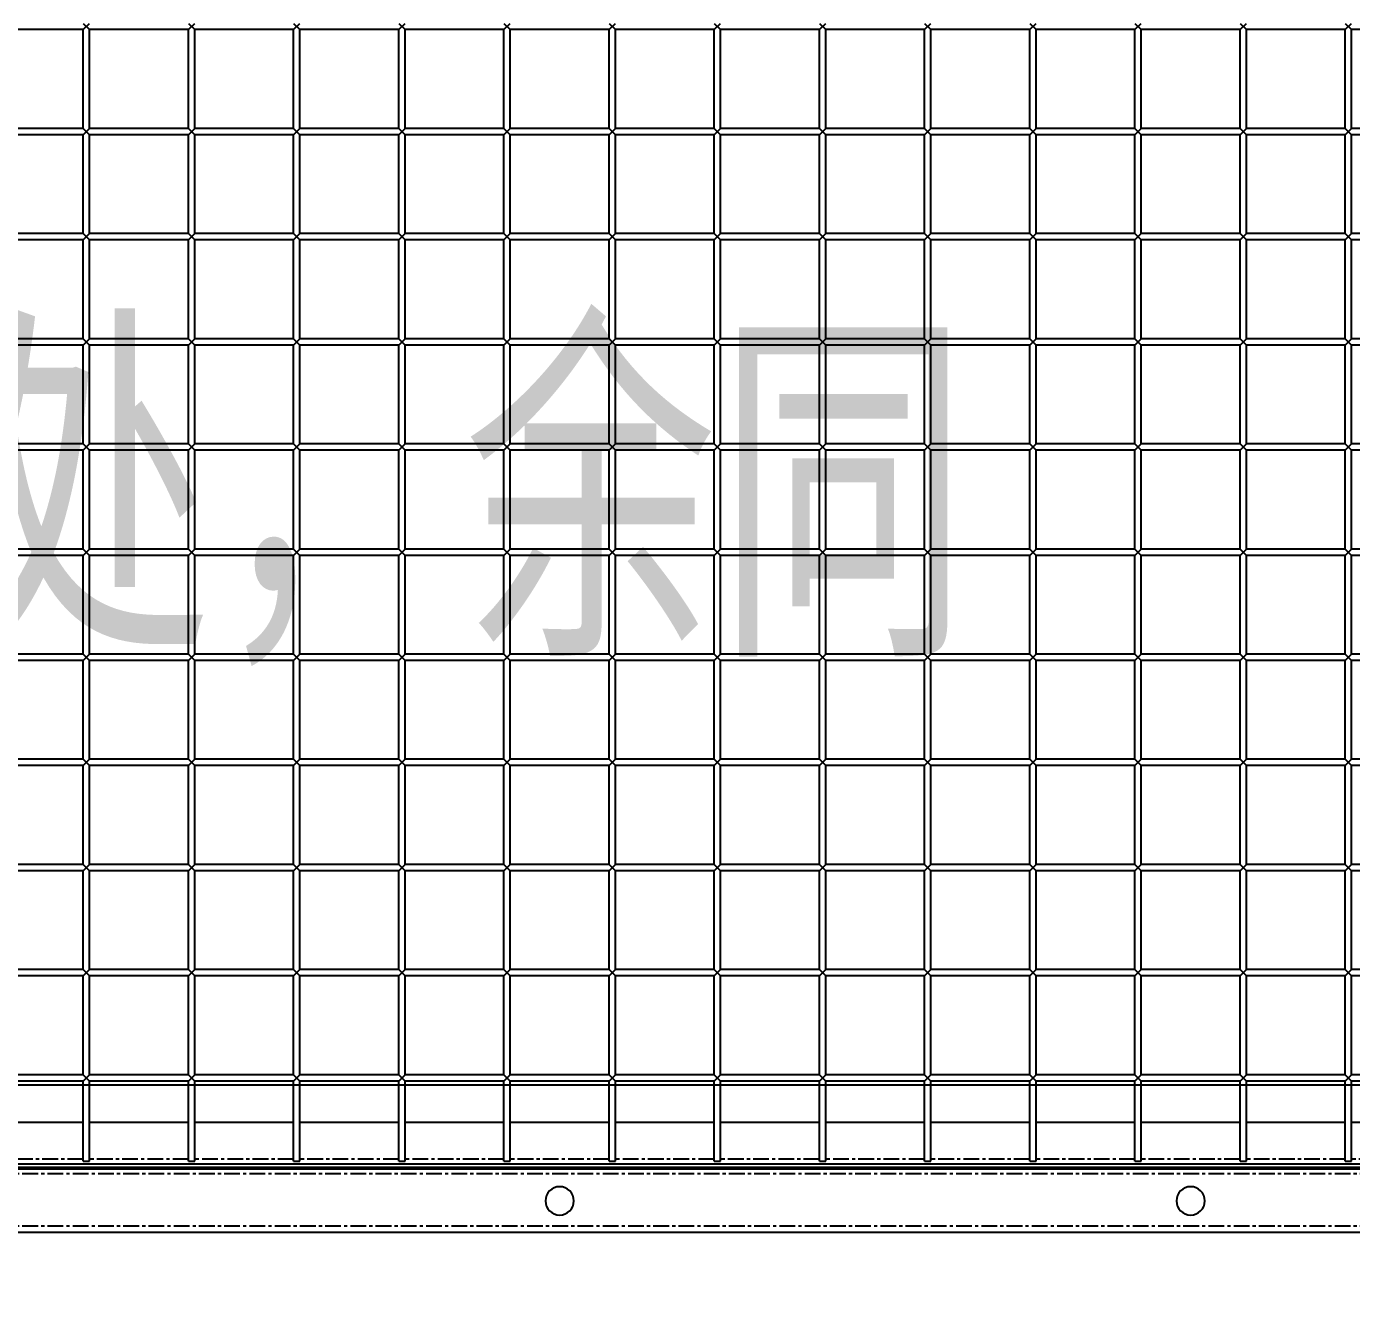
# Model space of a CAD drawing. Header units: millimetres. Extents: x -198529 to 244266, y -64 to 158464.
# Drawn here: x -168462 to -167832, y 96363 to 96967 of the extents above; entities that cross this region are included whole.
import ezdxf
from ezdxf.enums import TextEntityAlignment as Align

# ---------------------------------------------------------------- set-up
doc = ezdxf.new("R2010")
doc.units = ezdxf.units.MM
doc.linetypes.add('CENTER', pattern=[12, 7.5, -1.5, 1.5, -1.5])
for name, color, linetype in [('0-DCC', 30, 'Continuous'), ('0-DCC-STRUC', 180, 'Continuous'), ('0-DCC-STRUC-T', 4, 'Continuous')]:
    doc.layers.add(name, color=color, linetype=linetype)
doc.styles.add('EDRI-COM', font='tssdeng.shx', dxfattribs={"width": 0.8, "bigfont": 'hztxt.shx'})

# ---------------------------------------------------------------- blocks, each defined once
blk = doc.blocks.new('DCC2850x1800(右)')
at = {"color": 0, "linetype": 'Continuous'}
for p, q in [((63592.5, -73903.48), (63589.5, -73906.48)), ((63592.5, -73906.48), (63589.5, -73903.48)), ((63642.5, -73903.48), (63639.5, -73906.48)), ((63642.5, -73906.48), (63639.5, -73903.48)), ((63692.5, -73903.48), (63689.5, -73906.48)), ((63692.5, -73906.48), (63689.5, -73903.48)), ((63742.5, -73903.48), (63739.5, -73906.48)), ((63742.5, -73906.48), (63739.5, -73903.48)), ((63792.5, -73903.48), (63789.5, -73906.48)), ((63792.5, -73906.48), (63789.5, -73903.48)), ((63842.5, -73903.48), (63839.5, -73906.48)), ((63842.5, -73906.48), (63839.5, -73903.48)), ((63892.5, -73903.48), (63889.5, -73906.48)), ((63892.5, -73906.48), (63889.5, -73903.48)), ((63942.5, -73903.48), (63939.5, -73906.48)), ((63942.5, -73906.48), (63939.5, -73903.48)), ((63992.5, -73903.48), (63989.5, -73906.48)), ((63992.5, -73906.48), (63989.5, -73903.48)), ((64042.5, -73903.48), (64039.5, -73906.48)), ((64042.5, -73906.48), (64039.5, -73903.48)), ((64092.5, -73903.48), (64089.5, -73906.48)), ((64092.5, -73906.48), (64089.5, -73903.48)), ((64142.5, -73903.48), (64139.5, -73906.48)), ((64142.5, -73906.48), (64139.5, -73903.48)), ((64192.5, -73903.48), (64189.5, -73906.48)), ((64192.5, -73906.48), (64189.5, -73903.48)), ((63542.5, -73906.48), (63589.5, -73906.48)), ((63589.5, -73953.48), (63589.5, -73906.48)), ((63592.5, -73906.48), (63639.5, -73906.48)), ((63592.5, -73953.48), (63592.5, -73906.48)), ((63639.5, -73953.48), (63639.5, -73906.48)), ((63642.5, -73906.48), (63689.5, -73906.48)), ((63642.5, -73953.48), (63642.5, -73906.48)), ((63689.5, -73953.48), (63689.5, -73906.48)), ((63692.5, -73906.48), (63739.5, -73906.48)), ((63692.5, -73953.48), (63692.5, -73906.48)), ((63739.5, -73953.48), (63739.5, -73906.48)), ((63742.5, -73906.48), (63789.5, -73906.48)), ((63742.5, -73953.48), (63742.5, -73906.48)), ((63789.5, -73953.48), (63789.5, -73906.48)), ((63792.5, -73906.48), (63839.5, -73906.48)), ((63792.5, -73953.48), (63792.5, -73906.48)), ((63839.5, -73953.48), (63839.5, -73906.48)), ((63842.5, -73906.48), (63889.5, -73906.48)), ((63842.5, -73953.48), (63842.5, -73906.48)), ((63889.5, -73953.48), (63889.5, -73906.48)), ((63892.5, -73906.48), (63939.5, -73906.48)), ((63892.5, -73953.48), (63892.5, -73906.48)), ((63939.5, -73953.48), (63939.5, -73906.48)), ((63942.5, -73906.48), (63989.5, -73906.48)), ((63942.5, -73953.48), (63942.5, -73906.48)), ((63989.5, -73953.48), (63989.5, -73906.48)), ((63992.5, -73906.48), (64039.5, -73906.48)), ((63992.5, -73953.48), (63992.5, -73906.48)), ((64039.5, -73953.48), (64039.5, -73906.48)), ((64042.5, -73906.48), (64089.5, -73906.48)), ((64042.5, -73953.48), (64042.5, -73906.48)), ((64089.5, -73953.48), (64089.5, -73906.48)), ((64092.5, -73906.48), (64139.5, -73906.48)), ((64092.5, -73953.48), (64092.5, -73906.48)), ((64139.5, -73953.48), (64139.5, -73906.48)), ((64142.5, -73906.48), (64189.5, -73906.48)), ((64142.5, -73953.48), (64142.5, -73906.48)), ((64189.5, -73953.48), (64189.5, -73906.48)), ((64192.5, -73906.48), (64239.5, -73906.48)), ((64192.5, -73953.48), (64192.5, -73906.48)), ((63542.5, -73953.48), (63589.5, -73953.48)), ((63542.5, -73956.48), (63589.5, -73956.48)), ((63592.5, -73953.48), (63589.5, -73956.48)), ((63592.5, -73956.48), (63589.5, -73953.48)), ((63589.5, -74003.48), (63589.5, -73956.48)), ((63592.5, -73953.48), (63639.5, -73953.48)), ((63592.5, -73956.48), (63639.5, -73956.48)), ((63592.5, -74003.48), (63592.5, -73956.48)), ((63642.5, -73953.48), (63639.5, -73956.48)), ((63642.5, -73956.48), (63639.5, -73953.48)), ((63639.5, -74003.48), (63639.5, -73956.48)), ((63642.5, -73953.48), (63689.5, -73953.48)), ((63642.5, -73956.48), (63689.5, -73956.48)), ((63642.5, -74003.48), (63642.5, -73956.48)), ((63692.5, -73953.48), (63689.5, -73956.48)), ((63692.5, -73956.48), (63689.5, -73953.48)), ((63689.5, -74003.48), (63689.5, -73956.48)), ((63692.5, -73953.48), (63739.5, -73953.48)), ((63692.5, -73956.48), (63739.5, -73956.48)), ((63692.5, -74003.48), (63692.5, -73956.48)), ((63742.5, -73953.48), (63739.5, -73956.48)), ((63742.5, -73956.48), (63739.5, -73953.48)), ((63739.5, -74003.48), (63739.5, -73956.48)), ((63742.5, -73953.48), (63789.5, -73953.48)), ((63742.5, -73956.48), (63789.5, -73956.48)), ((63742.5, -74003.48), (63742.5, -73956.48)), ((63792.5, -73953.48), (63789.5, -73956.48)), ((63792.5, -73956.48), (63789.5, -73953.48)), ((63789.5, -74003.48), (63789.5, -73956.48)), ((63792.5, -73953.48), (63839.5, -73953.48)), ((63792.5, -73956.48), (63839.5, -73956.48)), ((63792.5, -74003.48), (63792.5, -73956.48)), ((63842.5, -73953.48), (63839.5, -73956.48)), ((63842.5, -73956.48), (63839.5, -73953.48)), ((63839.5, -74003.48), (63839.5, -73956.48)), ((63842.5, -73953.48), (63889.5, -73953.48)), ((63842.5, -73956.48), (63889.5, -73956.48)), ((63842.5, -74003.48), (63842.5, -73956.48)), ((63892.5, -73953.48), (63889.5, -73956.48)), ((63892.5, -73956.48), (63889.5, -73953.48)), ((63889.5, -74003.48), (63889.5, -73956.48)), ((63892.5, -73953.48), (63939.5, -73953.48)), ((63892.5, -73956.48), (63939.5, -73956.48)), ((63892.5, -74003.48), (63892.5, -73956.48)), ((63942.5, -73953.48), (63939.5, -73956.48)), ((63942.5, -73956.48), (63939.5, -73953.48)), ((63939.5, -74003.48), (63939.5, -73956.48)), ((63942.5, -73953.48), (63989.5, -73953.48)), ((63942.5, -73956.48), (63989.5, -73956.48)), ((63942.5, -74003.48), (63942.5, -73956.48)), ((63992.5, -73953.48), (63989.5, -73956.48)), ((63992.5, -73956.48), (63989.5, -73953.48)), ((63989.5, -74003.48), (63989.5, -73956.48)), ((63992.5, -73953.48), (64039.5, -73953.48)), ((63992.5, -73956.48), (64039.5, -73956.48)), ((63992.5, -74003.48), (63992.5, -73956.48)), ((64042.5, -73953.48), (64039.5, -73956.48)), ((64042.5, -73956.48), (64039.5, -73953.48)), ((64039.5, -74003.48), (64039.5, -73956.48)), ((64042.5, -73953.48), (64089.5, -73953.48)), ((64042.5, -73956.48), (64089.5, -73956.48)), ((64042.5, -74003.48), (64042.5, -73956.48)), ((64092.5, -73953.48), (64089.5, -73956.48)), ((64092.5, -73956.48), (64089.5, -73953.48)), ((64089.5, -74003.48), (64089.5, -73956.48)), ((64092.5, -73953.48), (64139.5, -73953.48)), ((64092.5, -73956.48), (64139.5, -73956.48)), ((64092.5, -74003.48), (64092.5, -73956.48)), ((64142.5, -73953.48), (64139.5, -73956.48)), ((64142.5, -73956.48), (64139.5, -73953.48)), ((64139.5, -74003.48), (64139.5, -73956.48)), ((64142.5, -73953.48), (64189.5, -73953.48)), ((64142.5, -73956.48), (64189.5, -73956.48)), ((64142.5, -74003.48), (64142.5, -73956.48)), ((64192.5, -73953.48), (64189.5, -73956.48)), ((64192.5, -73956.48), (64189.5, -73953.48)), ((64189.5, -74003.48), (64189.5, -73956.48)), ((64192.5, -73953.48), (64239.5, -73953.48)), ((64192.5, -73956.48), (64239.5, -73956.48)), ((64192.5, -74003.48), (64192.5, -73956.48)), ((63542.5, -74003.48), (63589.5, -74003.48)), ((63542.5, -74006.48), (63589.5, -74006.48)), ((63592.5, -74003.48), (63589.5, -74006.48)), ((63592.5, -74006.48), (63589.5, -74003.48)), ((63589.5, -74053.48), (63589.5, -74006.48)), ((63592.5, -74003.48), (63639.5, -74003.48)), ((63592.5, -74006.48), (63639.5, -74006.48)), ((63592.5, -74053.48), (63592.5, -74006.48)), ((63642.5, -74003.48), (63639.5, -74006.48)), ((63642.5, -74006.48), (63639.5, -74003.48)), ((63639.5, -74053.48), (63639.5, -74006.48)), ((63642.5, -74003.48), (63689.5, -74003.48)), ((63642.5, -74006.48), (63689.5, -74006.48)), ((63642.5, -74053.48), (63642.5, -74006.48)), ((63692.5, -74003.48), (63689.5, -74006.48)), ((63692.5, -74006.48), (63689.5, -74003.48)), ((63689.5, -74053.48), (63689.5, -74006.48)), ((63692.5, -74003.48), (63739.5, -74003.48)), ((63692.5, -74006.48), (63739.5, -74006.48)), ((63692.5, -74053.48), (63692.5, -74006.48)), ((63742.5, -74003.48), (63739.5, -74006.48)), ((63742.5, -74006.48), (63739.5, -74003.48)), ((63739.5, -74053.48), (63739.5, -74006.48)), ((63742.5, -74003.48), (63789.5, -74003.48)), ((63742.5, -74006.48), (63789.5, -74006.48)), ((63742.5, -74053.48), (63742.5, -74006.48)), ((63792.5, -74003.48), (63789.5, -74006.48)), ((63792.5, -74006.48), (63789.5, -74003.48)), ((63789.5, -74053.48), (63789.5, -74006.48)), ((63792.5, -74003.48), (63839.5, -74003.48)), ((63792.5, -74006.48), (63839.5, -74006.48)), ((63792.5, -74053.48), (63792.5, -74006.48)), ((63842.5, -74003.48), (63839.5, -74006.48)), ((63842.5, -74006.48), (63839.5, -74003.48)), ((63839.5, -74053.48), (63839.5, -74006.48)), ((63842.5, -74003.48), (63889.5, -74003.48)), ((63842.5, -74006.48), (63889.5, -74006.48)), ((63842.5, -74053.48), (63842.5, -74006.48)), ((63892.5, -74003.48), (63889.5, -74006.48)), ((63892.5, -74006.48), (63889.5, -74003.48)), ((63889.5, -74053.48), (63889.5, -74006.48)), ((63892.5, -74003.48), (63939.5, -74003.48)), ((63892.5, -74006.48), (63939.5, -74006.48)), ((63892.5, -74053.48), (63892.5, -74006.48)), ((63942.5, -74003.48), (63939.5, -74006.48)), ((63942.5, -74006.48), (63939.5, -74003.48)), ((63939.5, -74053.48), (63939.5, -74006.48)), ((63942.5, -74003.48), (63989.5, -74003.48)), ((63942.5, -74006.48), (63989.5, -74006.48)), ((63942.5, -74053.48), (63942.5, -74006.48)), ((63992.5, -74003.48), (63989.5, -74006.48)), ((63992.5, -74006.48), (63989.5, -74003.48)), ((63989.5, -74053.48), (63989.5, -74006.48)), ((63992.5, -74003.48), (64039.5, -74003.48)), ((63992.5, -74006.48), (64039.5, -74006.48)), ((63992.5, -74053.48), (63992.5, -74006.48)), ((64042.5, -74003.48), (64039.5, -74006.48)), ((64042.5, -74006.48), (64039.5, -74003.48)), ((64039.5, -74053.48), (64039.5, -74006.48)), ((64042.5, -74003.48), (64089.5, -74003.48)), ((64042.5, -74006.48), (64089.5, -74006.48)), ((64042.5, -74053.48), (64042.5, -74006.48)), ((64092.5, -74003.48), (64089.5, -74006.48)), ((64092.5, -74006.48), (64089.5, -74003.48)), ((64089.5, -74053.48), (64089.5, -74006.48)), ((64092.5, -74003.48), (64139.5, -74003.48)), ((64092.5, -74006.48), (64139.5, -74006.48)), ((64092.5, -74053.48), (64092.5, -74006.48)), ((64142.5, -74003.48), (64139.5, -74006.48)), ((64142.5, -74006.48), (64139.5, -74003.48)), ((64139.5, -74053.48), (64139.5, -74006.48)), ((64142.5, -74003.48), (64189.5, -74003.48)), ((64142.5, -74006.48), (64189.5, -74006.48)), ((64142.5, -74053.48), (64142.5, -74006.48)), ((64192.5, -74003.48), (64189.5, -74006.48)), ((64192.5, -74006.48), (64189.5, -74003.48)), ((64189.5, -74053.48), (64189.5, -74006.48)), ((64192.5, -74003.48), (64239.5, -74003.48)), ((64192.5, -74006.48), (64239.5, -74006.48)), ((64192.5, -74053.48), (64192.5, -74006.48)), ((63542.5, -74053.48), (63589.5, -74053.48)), ((63542.5, -74056.48), (63589.5, -74056.48)), ((63592.5, -74053.48), (63589.5, -74056.48)), ((63592.5, -74056.48), (63589.5, -74053.48)), ((63589.5, -74103.48), (63589.5, -74056.48)), ((63592.5, -74053.48), (63639.5, -74053.48)), ((63592.5, -74056.48), (63639.5, -74056.48)), ((63592.5, -74103.48), (63592.5, -74056.48)), ((63642.5, -74053.48), (63639.5, -74056.48)), ((63642.5, -74056.48), (63639.5, -74053.48)), ((63639.5, -74103.48), (63639.5, -74056.48)), ((63642.5, -74053.48), (63689.5, -74053.48)), ((63642.5, -74056.48), (63689.5, -74056.48)), ((63642.5, -74103.48), (63642.5, -74056.48)), ((63692.5, -74053.48), (63689.5, -74056.48)), ((63692.5, -74056.48), (63689.5, -74053.48)), ((63689.5, -74103.48), (63689.5, -74056.48)), ((63692.5, -74053.48), (63739.5, -74053.48)), ((63692.5, -74056.48), (63739.5, -74056.48)), ((63692.5, -74103.48), (63692.5, -74056.48)), ((63742.5, -74053.48), (63739.5, -74056.48)), ((63742.5, -74056.48), (63739.5, -74053.48)), ((63739.5, -74103.48), (63739.5, -74056.48)), ((63742.5, -74053.48), (63789.5, -74053.48)), ((63742.5, -74056.48), (63789.5, -74056.48)), ((63742.5, -74103.48), (63742.5, -74056.48)), ((63792.5, -74053.48), (63789.5, -74056.48)), ((63792.5, -74056.48), (63789.5, -74053.48)), ((63789.5, -74103.48), (63789.5, -74056.48)), ((63792.5, -74053.48), (63839.5, -74053.48)), ((63792.5, -74056.48), (63839.5, -74056.48)), ((63792.5, -74103.48), (63792.5, -74056.48)), ((63842.5, -74053.48), (63839.5, -74056.48)), ((63842.5, -74056.48), (63839.5, -74053.48)), ((63839.5, -74103.48), (63839.5, -74056.48)), ((63842.5, -74053.48), (63889.5, -74053.48)), ((63842.5, -74056.48), (63889.5, -74056.48)), ((63842.5, -74103.48), (63842.5, -74056.48)), ((63892.5, -74053.48), (63889.5, -74056.48)), ((63892.5, -74056.48), (63889.5, -74053.48)), ((63889.5, -74103.48), (63889.5, -74056.48)), ((63892.5, -74053.48), (63939.5, -74053.48)), ((63892.5, -74056.48), (63939.5, -74056.48)), ((63892.5, -74103.48), (63892.5, -74056.48)), ((63942.5, -74053.48), (63939.5, -74056.48)), ((63942.5, -74056.48), (63939.5, -74053.48)), ((63939.5, -74103.48), (63939.5, -74056.48)), ((63942.5, -74053.48), (63989.5, -74053.48)), ((63942.5, -74056.48), (63989.5, -74056.48)), ((63942.5, -74103.48), (63942.5, -74056.48)), ((63992.5, -74053.48), (63989.5, -74056.48)), ((63992.5, -74056.48), (63989.5, -74053.48)), ((63989.5, -74103.48), (63989.5, -74056.48)), ((63992.5, -74053.48), (64039.5, -74053.48)), ((63992.5, -74056.48), (64039.5, -74056.48)), ((63992.5, -74103.48), (63992.5, -74056.48)), ((64042.5, -74053.48), (64039.5, -74056.48)), ((64042.5, -74056.48), (64039.5, -74053.48)), ((64039.5, -74103.48), (64039.5, -74056.48)), ((64042.5, -74053.48), (64089.5, -74053.48)), ((64042.5, -74056.48), (64089.5, -74056.48)), ((64042.5, -74103.48), (64042.5, -74056.48)), ((64092.5, -74053.48), (64089.5, -74056.48)), ((64092.5, -74056.48), (64089.5, -74053.48)), ((64089.5, -74103.48), (64089.5, -74056.48)), ((64092.5, -74053.48), (64139.5, -74053.48)), ((64092.5, -74056.48), (64139.5, -74056.48)), ((64092.5, -74103.48), (64092.5, -74056.48)), ((64142.5, -74053.48), (64139.5, -74056.48)), ((64142.5, -74056.48), (64139.5, -74053.48)), ((64139.5, -74103.48), (64139.5, -74056.48)), ((64142.5, -74053.48), (64189.5, -74053.48)), ((64142.5, -74056.48), (64189.5, -74056.48)), ((64142.5, -74103.48), (64142.5, -74056.48)), ((64192.5, -74053.48), (64189.5, -74056.48)), ((64192.5, -74056.48), (64189.5, -74053.48)), ((64189.5, -74103.48), (64189.5, -74056.48)), ((64192.5, -74053.48), (64239.5, -74053.48)), ((64192.5, -74056.48), (64239.5, -74056.48)), ((64192.5, -74103.48), (64192.5, -74056.48)), ((63542.5, -74103.48), (63589.5, -74103.48)), ((63542.5, -74106.48), (63589.5, -74106.48)), ((63592.5, -74103.48), (63589.5, -74106.48)), ((63592.5, -74106.48), (63589.5, -74103.48)), ((63589.5, -74153.48), (63589.5, -74106.48)), ((63592.5, -74103.48), (63639.5, -74103.48)), ((63592.5, -74106.48), (63639.5, -74106.48)), ((63592.5, -74153.48), (63592.5, -74106.48)), ((63642.5, -74103.48), (63639.5, -74106.48)), ((63642.5, -74106.48), (63639.5, -74103.48)), ((63639.5, -74153.48), (63639.5, -74106.48)), ((63642.5, -74103.48), (63689.5, -74103.48)), ((63642.5, -74106.48), (63689.5, -74106.48)), ((63642.5, -74153.48), (63642.5, -74106.48)), ((63692.5, -74103.48), (63689.5, -74106.48)), ((63692.5, -74106.48), (63689.5, -74103.48)), ((63689.5, -74153.48), (63689.5, -74106.48)), ((63692.5, -74103.48), (63739.5, -74103.48)), ((63692.5, -74106.48), (63739.5, -74106.48)), ((63692.5, -74153.48), (63692.5, -74106.48)), ((63742.5, -74103.48), (63739.5, -74106.48)), ((63742.5, -74106.48), (63739.5, -74103.48)), ((63739.5, -74153.48), (63739.5, -74106.48)), ((63742.5, -74103.48), (63789.5, -74103.48)), ((63742.5, -74106.48), (63789.5, -74106.48)), ((63742.5, -74153.48), (63742.5, -74106.48)), ((63792.5, -74103.48), (63789.5, -74106.48)), ((63792.5, -74106.48), (63789.5, -74103.48)), ((63789.5, -74153.48), (63789.5, -74106.48)), ((63792.5, -74103.48), (63839.5, -74103.48)), ((63792.5, -74106.48), (63839.5, -74106.48)), ((63792.5, -74153.48), (63792.5, -74106.48)), ((63842.5, -74103.48), (63839.5, -74106.48)), ((63842.5, -74106.48), (63839.5, -74103.48)), ((63839.5, -74153.48), (63839.5, -74106.48)), ((63842.5, -74103.48), (63889.5, -74103.48)), ((63842.5, -74106.48), (63889.5, -74106.48)), ((63842.5, -74153.48), (63842.5, -74106.48)), ((63892.5, -74103.48), (63889.5, -74106.48)), ((63892.5, -74106.48), (63889.5, -74103.48)), ((63889.5, -74153.48), (63889.5, -74106.48)), ((63892.5, -74103.48), (63939.5, -74103.48)), ((63892.5, -74106.48), (63939.5, -74106.48)), ((63892.5, -74153.48), (63892.5, -74106.48)), ((63942.5, -74103.48), (63939.5, -74106.48)), ((63942.5, -74106.48), (63939.5, -74103.48)), ((63939.5, -74153.48), (63939.5, -74106.48)), ((63942.5, -74103.48), (63989.5, -74103.48)), ((63942.5, -74106.48), (63989.5, -74106.48)), ((63942.5, -74153.48), (63942.5, -74106.48)), ((63992.5, -74103.48), (63989.5, -74106.48)), ((63992.5, -74106.48), (63989.5, -74103.48)), ((63989.5, -74153.48), (63989.5, -74106.48)), ((63992.5, -74103.48), (64039.5, -74103.48)), ((63992.5, -74106.48), (64039.5, -74106.48)), ((63992.5, -74153.48), (63992.5, -74106.48)), ((64042.5, -74103.48), (64039.5, -74106.48)), ((64042.5, -74106.48), (64039.5, -74103.48)), ((64039.5, -74153.48), (64039.5, -74106.48)), ((64042.5, -74103.48), (64089.5, -74103.48)), ((64042.5, -74106.48), (64089.5, -74106.48)), ((64042.5, -74153.48), (64042.5, -74106.48)), ((64092.5, -74103.48), (64089.5, -74106.48)), ((64092.5, -74106.48), (64089.5, -74103.48)), ((64089.5, -74153.48), (64089.5, -74106.48)), ((64092.5, -74103.48), (64139.5, -74103.48)), ((64092.5, -74106.48), (64139.5, -74106.48)), ((64092.5, -74153.48), (64092.5, -74106.48)), ((64142.5, -74103.48), (64139.5, -74106.48)), ((64142.5, -74106.48), (64139.5, -74103.48)), ((64139.5, -74153.48), (64139.5, -74106.48)), ((64142.5, -74103.48), (64189.5, -74103.48)), ((64142.5, -74106.48), (64189.5, -74106.48)), ((64142.5, -74153.48), (64142.5, -74106.48)), ((64192.5, -74103.48), (64189.5, -74106.48)), ((64192.5, -74106.48), (64189.5, -74103.48)), ((64189.5, -74153.48), (64189.5, -74106.48)), ((64192.5, -74103.48), (64239.5, -74103.48)), ((64192.5, -74106.48), (64239.5, -74106.48)), ((64192.5, -74153.48), (64192.5, -74106.48)), ((63542.5, -74153.48), (63589.5, -74153.48)), ((63542.5, -74156.48), (63589.5, -74156.48)), ((63592.5, -74153.48), (63589.5, -74156.48)), ((63592.5, -74156.48), (63589.5, -74153.48)), ((63589.5, -74203.48), (63589.5, -74156.48)), ((63592.5, -74153.48), (63639.5, -74153.48)), ((63592.5, -74156.48), (63639.5, -74156.48)), ((63592.5, -74203.48), (63592.5, -74156.48)), ((63642.5, -74153.48), (63639.5, -74156.48)), ((63642.5, -74156.48), (63639.5, -74153.48)), ((63639.5, -74203.48), (63639.5, -74156.48)), ((63642.5, -74153.48), (63689.5, -74153.48)), ((63642.5, -74156.48), (63689.5, -74156.48)), ((63642.5, -74203.48), (63642.5, -74156.48)), ((63692.5, -74153.48), (63689.5, -74156.48)), ((63692.5, -74156.48), (63689.5, -74153.48)), ((63689.5, -74203.48), (63689.5, -74156.48)), ((63692.5, -74153.48), (63739.5, -74153.48)), ((63692.5, -74156.48), (63739.5, -74156.48)), ((63692.5, -74203.48), (63692.5, -74156.48)), ((63742.5, -74153.48), (63739.5, -74156.48)), ((63742.5, -74156.48), (63739.5, -74153.48)), ((63739.5, -74203.48), (63739.5, -74156.48)), ((63742.5, -74153.48), (63789.5, -74153.48)), ((63742.5, -74156.48), (63789.5, -74156.48)), ((63742.5, -74203.48), (63742.5, -74156.48)), ((63792.5, -74153.48), (63789.5, -74156.48)), ((63792.5, -74156.48), (63789.5, -74153.48)), ((63789.5, -74203.48), (63789.5, -74156.48)), ((63792.5, -74153.48), (63839.5, -74153.48)), ((63792.5, -74156.48), (63839.5, -74156.48)), ((63792.5, -74203.48), (63792.5, -74156.48)), ((63842.5, -74153.48), (63839.5, -74156.48)), ((63842.5, -74156.48), (63839.5, -74153.48)), ((63839.5, -74203.48), (63839.5, -74156.48)), ((63842.5, -74153.48), (63889.5, -74153.48)), ((63842.5, -74156.48), (63889.5, -74156.48)), ((63842.5, -74203.48), (63842.5, -74156.48)), ((63892.5, -74153.48), (63889.5, -74156.48)), ((63892.5, -74156.48), (63889.5, -74153.48)), ((63889.5, -74203.48), (63889.5, -74156.48)), ((63892.5, -74153.48), (63939.5, -74153.48)), ((63892.5, -74156.48), (63939.5, -74156.48)), ((63892.5, -74203.48), (63892.5, -74156.48)), ((63942.5, -74153.48), (63939.5, -74156.48)), ((63942.5, -74156.48), (63939.5, -74153.48)), ((63939.5, -74203.48), (63939.5, -74156.48)), ((63942.5, -74153.48), (63989.5, -74153.48)), ((63942.5, -74156.48), (63989.5, -74156.48)), ((63942.5, -74203.48), (63942.5, -74156.48)), ((63992.5, -74153.48), (63989.5, -74156.48)), ((63992.5, -74156.48), (63989.5, -74153.48)), ((63989.5, -74203.48), (63989.5, -74156.48)), ((63992.5, -74153.48), (64039.5, -74153.48)), ((63992.5, -74156.48), (64039.5, -74156.48)), ((63992.5, -74203.48), (63992.5, -74156.48)), ((64042.5, -74153.48), (64039.5, -74156.48)), ((64042.5, -74156.48), (64039.5, -74153.48)), ((64039.5, -74203.48), (64039.5, -74156.48)), ((64042.5, -74153.48), (64089.5, -74153.48)), ((64042.5, -74156.48), (64089.5, -74156.48)), ((64042.5, -74203.48), (64042.5, -74156.48)), ((64092.5, -74153.48), (64089.5, -74156.48)), ((64092.5, -74156.48), (64089.5, -74153.48)), ((64089.5, -74203.48), (64089.5, -74156.48)), ((64092.5, -74153.48), (64139.5, -74153.48)), ((64092.5, -74156.48), (64139.5, -74156.48)), ((64092.5, -74203.48), (64092.5, -74156.48)), ((64142.5, -74153.48), (64139.5, -74156.48)), ((64142.5, -74156.48), (64139.5, -74153.48)), ((64139.5, -74203.48), (64139.5, -74156.48)), ((64142.5, -74153.48), (64189.5, -74153.48)), ((64142.5, -74156.48), (64189.5, -74156.48)), ((64142.5, -74203.48), (64142.5, -74156.48)), ((64192.5, -74153.48), (64189.5, -74156.48)), ((64192.5, -74156.48), (64189.5, -74153.48)), ((64189.5, -74203.48), (64189.5, -74156.48)), ((64192.5, -74153.48), (64239.5, -74153.48)), ((64192.5, -74156.48), (64239.5, -74156.48)), ((64192.5, -74203.48), (64192.5, -74156.48)), ((63542.5, -74203.48), (63589.5, -74203.48)), ((63542.5, -74206.48), (63589.5, -74206.48)), ((63592.5, -74203.48), (63589.5, -74206.48)), ((63592.5, -74206.48), (63589.5, -74203.48)), ((63589.5, -74253.48), (63589.5, -74206.48)), ((63592.5, -74203.48), (63639.5, -74203.48)), ((63592.5, -74206.48), (63639.5, -74206.48)), ((63592.5, -74253.48), (63592.5, -74206.48)), ((63642.5, -74203.48), (63639.5, -74206.48)), ((63642.5, -74206.48), (63639.5, -74203.48)), ((63639.5, -74253.48), (63639.5, -74206.48)), ((63642.5, -74203.48), (63689.5, -74203.48)), ((63642.5, -74206.48), (63689.5, -74206.48)), ((63642.5, -74253.48), (63642.5, -74206.48)), ((63692.5, -74203.48), (63689.5, -74206.48)), ((63692.5, -74206.48), (63689.5, -74203.48)), ((63689.5, -74253.48), (63689.5, -74206.48)), ((63692.5, -74203.48), (63739.5, -74203.48)), ((63692.5, -74206.48), (63739.5, -74206.48)), ((63692.5, -74253.48), (63692.5, -74206.48)), ((63742.5, -74203.48), (63739.5, -74206.48)), ((63742.5, -74206.48), (63739.5, -74203.48)), ((63739.5, -74253.48), (63739.5, -74206.48)), ((63742.5, -74203.48), (63789.5, -74203.48)), ((63742.5, -74206.48), (63789.5, -74206.48)), ((63742.5, -74253.48), (63742.5, -74206.48)), ((63792.5, -74203.48), (63789.5, -74206.48)), ((63792.5, -74206.48), (63789.5, -74203.48)), ((63789.5, -74253.48), (63789.5, -74206.48)), ((63792.5, -74203.48), (63839.5, -74203.48)), ((63792.5, -74206.48), (63839.5, -74206.48)), ((63792.5, -74253.48), (63792.5, -74206.48)), ((63842.5, -74203.48), (63839.5, -74206.48)), ((63842.5, -74206.48), (63839.5, -74203.48)), ((63839.5, -74253.48), (63839.5, -74206.48)), ((63842.5, -74203.48), (63889.5, -74203.48)), ((63842.5, -74206.48), (63889.5, -74206.48)), ((63842.5, -74253.48), (63842.5, -74206.48)), ((63892.5, -74203.48), (63889.5, -74206.48)), ((63892.5, -74206.48), (63889.5, -74203.48)), ((63889.5, -74253.48), (63889.5, -74206.48)), ((63892.5, -74203.48), (63939.5, -74203.48)), ((63892.5, -74206.48), (63939.5, -74206.48)), ((63892.5, -74253.48), (63892.5, -74206.48)), ((63942.5, -74203.48), (63939.5, -74206.48)), ((63942.5, -74206.48), (63939.5, -74203.48)), ((63939.5, -74253.48), (63939.5, -74206.48)), ((63942.5, -74203.48), (63989.5, -74203.48)), ((63942.5, -74206.48), (63989.5, -74206.48)), ((63942.5, -74253.48), (63942.5, -74206.48)), ((63992.5, -74203.48), (63989.5, -74206.48)), ((63992.5, -74206.48), (63989.5, -74203.48)), ((63989.5, -74253.48), (63989.5, -74206.48)), ((63992.5, -74203.48), (64039.5, -74203.48)), ((63992.5, -74206.48), (64039.5, -74206.48)), ((63992.5, -74253.48), (63992.5, -74206.48)), ((64042.5, -74203.48), (64039.5, -74206.48)), ((64042.5, -74206.48), (64039.5, -74203.48)), ((64039.5, -74253.48), (64039.5, -74206.48)), ((64042.5, -74203.48), (64089.5, -74203.48)), ((64042.5, -74206.48), (64089.5, -74206.48)), ((64042.5, -74253.48), (64042.5, -74206.48)), ((64092.5, -74203.48), (64089.5, -74206.48)), ((64092.5, -74206.48), (64089.5, -74203.48)), ((64089.5, -74253.48), (64089.5, -74206.48)), ((64092.5, -74203.48), (64139.5, -74203.48)), ((64092.5, -74206.48), (64139.5, -74206.48)), ((64092.5, -74253.48), (64092.5, -74206.48)), ((64142.5, -74203.48), (64139.5, -74206.48)), ((64142.5, -74206.48), (64139.5, -74203.48)), ((64139.5, -74253.48), (64139.5, -74206.48)), ((64142.5, -74203.48), (64189.5, -74203.48)), ((64142.5, -74206.48), (64189.5, -74206.48)), ((64142.5, -74253.48), (64142.5, -74206.48)), ((64192.5, -74203.48), (64189.5, -74206.48)), ((64192.5, -74206.48), (64189.5, -74203.48)), ((64189.5, -74253.48), (64189.5, -74206.48)), ((64192.5, -74203.48), (64239.5, -74203.48)), ((64192.5, -74206.48), (64239.5, -74206.48)), ((64192.5, -74253.48), (64192.5, -74206.48)), ((63542.5, -74253.48), (63589.5, -74253.48)), ((63542.5, -74256.48), (63589.5, -74256.48)), ((63592.5, -74253.48), (63589.5, -74256.48)), ((63592.5, -74256.48), (63589.5, -74253.48)), ((63589.5, -74303.48), (63589.5, -74256.48)), ((63592.5, -74253.48), (63639.5, -74253.48)), ((63592.5, -74256.48), (63639.5, -74256.48)), ((63592.5, -74303.48), (63592.5, -74256.48)), ((63642.5, -74253.48), (63639.5, -74256.48)), ((63642.5, -74256.48), (63639.5, -74253.48)), ((63639.5, -74303.48), (63639.5, -74256.48)), ((63642.5, -74253.48), (63689.5, -74253.48)), ((63642.5, -74256.48), (63689.5, -74256.48)), ((63642.5, -74303.48), (63642.5, -74256.48)), ((63692.5, -74253.48), (63689.5, -74256.48)), ((63692.5, -74256.48), (63689.5, -74253.48)), ((63689.5, -74303.48), (63689.5, -74256.48)), ((63692.5, -74253.48), (63739.5, -74253.48)), ((63692.5, -74256.48), (63739.5, -74256.48)), ((63692.5, -74303.48), (63692.5, -74256.48)), ((63742.5, -74253.48), (63739.5, -74256.48)), ((63742.5, -74256.48), (63739.5, -74253.48)), ((63739.5, -74303.48), (63739.5, -74256.48)), ((63742.5, -74253.48), (63789.5, -74253.48)), ((63742.5, -74256.48), (63789.5, -74256.48)), ((63742.5, -74303.48), (63742.5, -74256.48)), ((63792.5, -74253.48), (63789.5, -74256.48)), ((63792.5, -74256.48), (63789.5, -74253.48)), ((63789.5, -74303.48), (63789.5, -74256.48)), ((63792.5, -74253.48), (63839.5, -74253.48)), ((63792.5, -74256.48), (63839.5, -74256.48)), ((63792.5, -74303.48), (63792.5, -74256.48)), ((63842.5, -74253.48), (63839.5, -74256.48)), ((63842.5, -74256.48), (63839.5, -74253.48)), ((63839.5, -74303.48), (63839.5, -74256.48)), ((63842.5, -74253.48), (63889.5, -74253.48)), ((63842.5, -74256.48), (63889.5, -74256.48)), ((63842.5, -74303.48), (63842.5, -74256.48)), ((63892.5, -74253.48), (63889.5, -74256.48)), ((63892.5, -74256.48), (63889.5, -74253.48)), ((63889.5, -74303.48), (63889.5, -74256.48)), ((63892.5, -74253.48), (63939.5, -74253.48)), ((63892.5, -74256.48), (63939.5, -74256.48)), ((63892.5, -74303.48), (63892.5, -74256.48)), ((63942.5, -74253.48), (63939.5, -74256.48)), ((63942.5, -74256.48), (63939.5, -74253.48)), ((63939.5, -74303.48), (63939.5, -74256.48)), ((63942.5, -74253.48), (63989.5, -74253.48)), ((63942.5, -74256.48), (63989.5, -74256.48)), ((63942.5, -74303.48), (63942.5, -74256.48)), ((63992.5, -74253.48), (63989.5, -74256.48)), ((63992.5, -74256.48), (63989.5, -74253.48)), ((63989.5, -74303.48), (63989.5, -74256.48)), ((63992.5, -74253.48), (64039.5, -74253.48)), ((63992.5, -74256.48), (64039.5, -74256.48)), ((63992.5, -74303.48), (63992.5, -74256.48)), ((64042.5, -74253.48), (64039.5, -74256.48)), ((64042.5, -74256.48), (64039.5, -74253.48)), ((64039.5, -74303.48), (64039.5, -74256.48)), ((64042.5, -74253.48), (64089.5, -74253.48)), ((64042.5, -74256.48), (64089.5, -74256.48)), ((64042.5, -74303.48), (64042.5, -74256.48)), ((64092.5, -74253.48), (64089.5, -74256.48)), ((64092.5, -74256.48), (64089.5, -74253.48)), ((64089.5, -74303.48), (64089.5, -74256.48)), ((64092.5, -74253.48), (64139.5, -74253.48)), ((64092.5, -74256.48), (64139.5, -74256.48)), ((64092.5, -74303.48), (64092.5, -74256.48)), ((64142.5, -74253.48), (64139.5, -74256.48)), ((64142.5, -74256.48), (64139.5, -74253.48)), ((64139.5, -74303.48), (64139.5, -74256.48)), ((64142.5, -74253.48), (64189.5, -74253.48)), ((64142.5, -74256.48), (64189.5, -74256.48)), ((64142.5, -74303.48), (64142.5, -74256.48)), ((64192.5, -74253.48), (64189.5, -74256.48)), ((64192.5, -74256.48), (64189.5, -74253.48)), ((64189.5, -74303.48), (64189.5, -74256.48)), ((64192.5, -74253.48), (64239.5, -74253.48)), ((64192.5, -74256.48), (64239.5, -74256.48)), ((64192.5, -74303.48), (64192.5, -74256.48)), ((63542.5, -74303.48), (63589.5, -74303.48)), ((63542.5, -74306.48), (63589.5, -74306.48)), ((63592.5, -74303.48), (63589.5, -74306.48)), ((63592.5, -74306.48), (63589.5, -74303.48)), ((63589.5, -74353.48), (63589.5, -74306.48)), ((63592.5, -74303.48), (63639.5, -74303.48)), ((63592.5, -74306.48), (63639.5, -74306.48)), ((63592.5, -74353.48), (63592.5, -74306.48)), ((63642.5, -74303.48), (63639.5, -74306.48)), ((63642.5, -74306.48), (63639.5, -74303.48)), ((63639.5, -74353.48), (63639.5, -74306.48)), ((63642.5, -74303.48), (63689.5, -74303.48)), ((63642.5, -74306.48), (63689.5, -74306.48)), ((63642.5, -74353.48), (63642.5, -74306.48)), ((63692.5, -74303.48), (63689.5, -74306.48)), ((63692.5, -74306.48), (63689.5, -74303.48)), ((63689.5, -74353.48), (63689.5, -74306.48)), ((63692.5, -74303.48), (63739.5, -74303.48)), ((63692.5, -74306.48), (63739.5, -74306.48)), ((63692.5, -74353.48), (63692.5, -74306.48)), ((63742.5, -74303.48), (63739.5, -74306.48)), ((63742.5, -74306.48), (63739.5, -74303.48)), ((63739.5, -74353.48), (63739.5, -74306.48)), ((63742.5, -74303.48), (63789.5, -74303.48)), ((63742.5, -74306.48), (63789.5, -74306.48)), ((63742.5, -74353.48), (63742.5, -74306.48)), ((63792.5, -74303.48), (63789.5, -74306.48)), ((63792.5, -74306.48), (63789.5, -74303.48)), ((63789.5, -74353.48), (63789.5, -74306.48)), ((63792.5, -74303.48), (63839.5, -74303.48)), ((63792.5, -74306.48), (63839.5, -74306.48)), ((63792.5, -74353.48), (63792.5, -74306.48)), ((63842.5, -74303.48), (63839.5, -74306.48)), ((63842.5, -74306.48), (63839.5, -74303.48)), ((63839.5, -74353.48), (63839.5, -74306.48)), ((63842.5, -74303.48), (63889.5, -74303.48)), ((63842.5, -74306.48), (63889.5, -74306.48)), ((63842.5, -74353.48), (63842.5, -74306.48)), ((63892.5, -74303.48), (63889.5, -74306.48)), ((63892.5, -74306.48), (63889.5, -74303.48)), ((63889.5, -74353.48), (63889.5, -74306.48)), ((63892.5, -74303.48), (63939.5, -74303.48)), ((63892.5, -74306.48), (63939.5, -74306.48)), ((63892.5, -74353.48), (63892.5, -74306.48)), ((63942.5, -74303.48), (63939.5, -74306.48)), ((63942.5, -74306.48), (63939.5, -74303.48)), ((63939.5, -74353.48), (63939.5, -74306.48)), ((63942.5, -74303.48), (63989.5, -74303.48)), ((63942.5, -74306.48), (63989.5, -74306.48)), ((63942.5, -74353.48), (63942.5, -74306.48)), ((63992.5, -74303.48), (63989.5, -74306.48)), ((63992.5, -74306.48), (63989.5, -74303.48)), ((63989.5, -74353.48), (63989.5, -74306.48)), ((63992.5, -74303.48), (64039.5, -74303.48)), ((63992.5, -74306.48), (64039.5, -74306.48)), ((63992.5, -74353.48), (63992.5, -74306.48)), ((64042.5, -74303.48), (64039.5, -74306.48)), ((64042.5, -74306.48), (64039.5, -74303.48)), ((64039.5, -74353.48), (64039.5, -74306.48)), ((64042.5, -74303.48), (64089.5, -74303.48)), ((64042.5, -74306.48), (64089.5, -74306.48)), ((64042.5, -74353.48), (64042.5, -74306.48)), ((64092.5, -74303.48), (64089.5, -74306.48)), ((64092.5, -74306.48), (64089.5, -74303.48)), ((64089.5, -74353.48), (64089.5, -74306.48)), ((64092.5, -74303.48), (64139.5, -74303.48)), ((64092.5, -74306.48), (64139.5, -74306.48)), ((64092.5, -74353.48), (64092.5, -74306.48)), ((64142.5, -74303.48), (64139.5, -74306.48)), ((64142.5, -74306.48), (64139.5, -74303.48)), ((64139.5, -74353.48), (64139.5, -74306.48)), ((64142.5, -74303.48), (64189.5, -74303.48)), ((64142.5, -74306.48), (64189.5, -74306.48)), ((64142.5, -74353.48), (64142.5, -74306.48)), ((64192.5, -74303.48), (64189.5, -74306.48)), ((64192.5, -74306.48), (64189.5, -74303.48)), ((64189.5, -74353.48), (64189.5, -74306.48)), ((64192.5, -74303.48), (64239.5, -74303.48)), ((64192.5, -74306.48), (64239.5, -74306.48)), ((64192.5, -74353.48), (64192.5, -74306.48)), ((63542.5, -74353.48), (63589.5, -74353.48)), ((63592.5, -74353.48), (63589.5, -74356.48)), ((63592.5, -74356.48), (63589.5, -74353.48)), ((63592.5, -74353.48), (63639.5, -74353.48)), ((63642.5, -74353.48), (63639.5, -74356.48)), ((63642.5, -74356.48), (63639.5, -74353.48)), ((63642.5, -74353.48), (63689.5, -74353.48)), ((63692.5, -74353.48), (63689.5, -74356.48)), ((63692.5, -74356.48), (63689.5, -74353.48)), ((63692.5, -74353.48), (63739.5, -74353.48)), ((63742.5, -74353.48), (63739.5, -74356.48)), ((63742.5, -74356.48), (63739.5, -74353.48)), ((63742.5, -74353.48), (63789.5, -74353.48)), ((63792.5, -74353.48), (63789.5, -74356.48)), ((63792.5, -74356.48), (63789.5, -74353.48)), ((63792.5, -74353.48), (63839.5, -74353.48)), ((63842.5, -74353.48), (63839.5, -74356.48)), ((63842.5, -74356.48), (63839.5, -74353.48)), ((63842.5, -74353.48), (63889.5, -74353.48)), ((63892.5, -74353.48), (63889.5, -74356.48)), ((63892.5, -74356.48), (63889.5, -74353.48)), ((63892.5, -74353.48), (63939.5, -74353.48)), ((63942.5, -74353.48), (63939.5, -74356.48)), ((63942.5, -74356.48), (63939.5, -74353.48)), ((63942.5, -74353.48), (63989.5, -74353.48)), ((63992.5, -74353.48), (63989.5, -74356.48)), ((63992.5, -74356.48), (63989.5, -74353.48)), ((63992.5, -74353.48), (64039.5, -74353.48)), ((64042.5, -74353.48), (64039.5, -74356.48)), ((64042.5, -74356.48), (64039.5, -74353.48)), ((64042.5, -74353.48), (64089.5, -74353.48)), ((64092.5, -74353.48), (64089.5, -74356.48)), ((64092.5, -74356.48), (64089.5, -74353.48)), ((64092.5, -74353.48), (64139.5, -74353.48)), ((64142.5, -74353.48), (64139.5, -74356.48)), ((64142.5, -74356.48), (64139.5, -74353.48)), ((64142.5, -74353.48), (64189.5, -74353.48)), ((64192.5, -74353.48), (64189.5, -74356.48)), ((64192.5, -74356.48), (64189.5, -74353.48)), ((64192.5, -74353.48), (64239.5, -74353.48)), ((63542.5, -74356.48), (63589.5, -74356.48)), ((63589.5, -74403.48), (63589.5, -74356.48)), ((63592.5, -74356.48), (63639.5, -74356.48)), ((63592.5, -74403.48), (63592.5, -74356.48)), ((63639.5, -74403.48), (63639.5, -74356.48)), ((63642.5, -74356.48), (63689.5, -74356.48)), ((63642.5, -74403.48), (63642.5, -74356.48)), ((63689.5, -74403.48), (63689.5, -74356.48)), ((63692.5, -74356.48), (63739.5, -74356.48)), ((63692.5, -74403.48), (63692.5, -74356.48)), ((63739.5, -74403.48), (63739.5, -74356.48)), ((63742.5, -74356.48), (63789.5, -74356.48)), ((63742.5, -74403.48), (63742.5, -74356.48)), ((63789.5, -74403.48), (63789.5, -74356.48)), ((63792.5, -74356.48), (63839.5, -74356.48)), ((63792.5, -74403.48), (63792.5, -74356.48)), ((63839.5, -74403.48), (63839.5, -74356.48)), ((63842.5, -74356.48), (63889.5, -74356.48)), ((63842.5, -74403.48), (63842.5, -74356.48)), ((63889.5, -74403.48), (63889.5, -74356.48)), ((63892.5, -74356.48), (63939.5, -74356.48)), ((63892.5, -74403.48), (63892.5, -74356.48)), ((63939.5, -74403.48), (63939.5, -74356.48)), ((63942.5, -74356.48), (63989.5, -74356.48)), ((63942.5, -74403.48), (63942.5, -74356.48)), ((63989.5, -74403.48), (63989.5, -74356.48)), ((63992.5, -74356.48), (64039.5, -74356.48)), ((63992.5, -74403.48), (63992.5, -74356.48)), ((64039.5, -74403.48), (64039.5, -74356.48)), ((64042.5, -74356.48), (64089.5, -74356.48)), ((64042.5, -74403.48), (64042.5, -74356.48)), ((64089.5, -74403.48), (64089.5, -74356.48)), ((64092.5, -74356.48), (64139.5, -74356.48)), ((64092.5, -74403.48), (64092.5, -74356.48)), ((64139.5, -74403.48), (64139.5, -74356.48)), ((64142.5, -74356.48), (64189.5, -74356.48)), ((64142.5, -74403.48), (64142.5, -74356.48)), ((64189.5, -74403.48), (64189.5, -74356.48)), ((64192.5, -74356.48), (64239.5, -74356.48)), ((64192.5, -74403.48), (64192.5, -74356.48)), ((63542.5, -74403.48), (63589.5, -74403.48)), ((63592.5, -74403.48), (63589.5, -74406.48)), ((63592.5, -74406.48), (63589.5, -74403.48)), ((63592.5, -74403.48), (63639.5, -74403.48)), ((63642.5, -74403.48), (63639.5, -74406.48)), ((63642.5, -74406.48), (63639.5, -74403.48)), ((63642.5, -74403.48), (63689.5, -74403.48)), ((63692.5, -74403.48), (63689.5, -74406.48)), ((63692.5, -74406.48), (63689.5, -74403.48)), ((63692.5, -74403.48), (63739.5, -74403.48)), ((63742.5, -74403.48), (63739.5, -74406.48)), ((63742.5, -74406.48), (63739.5, -74403.48)), ((63742.5, -74403.48), (63789.5, -74403.48)), ((63792.5, -74403.48), (63789.5, -74406.48)), ((63792.5, -74406.48), (63789.5, -74403.48)), ((63792.5, -74403.48), (63839.5, -74403.48)), ((63842.5, -74403.48), (63839.5, -74406.48)), ((63842.5, -74406.48), (63839.5, -74403.48)), ((63842.5, -74403.48), (63889.5, -74403.48)), ((63892.5, -74403.48), (63889.5, -74406.48)), ((63892.5, -74406.48), (63889.5, -74403.48)), ((63892.5, -74403.48), (63939.5, -74403.48)), ((63942.5, -74403.48), (63939.5, -74406.48)), ((63942.5, -74406.48), (63939.5, -74403.48)), ((63942.5, -74403.48), (63989.5, -74403.48)), ((63992.5, -74403.48), (63989.5, -74406.48)), ((63992.5, -74406.48), (63989.5, -74403.48)), ((63992.5, -74403.48), (64039.5, -74403.48)), ((64042.5, -74403.48), (64039.5, -74406.48)), ((64042.5, -74406.48), (64039.5, -74403.48)), ((64042.5, -74403.48), (64089.5, -74403.48)), ((64092.5, -74403.48), (64089.5, -74406.48)), ((64092.5, -74406.48), (64089.5, -74403.48)), ((64092.5, -74403.48), (64139.5, -74403.48)), ((64142.5, -74403.48), (64139.5, -74406.48)), ((64142.5, -74406.48), (64139.5, -74403.48)), ((64142.5, -74403.48), (64189.5, -74403.48)), ((64192.5, -74403.48), (64189.5, -74406.48)), ((64192.5, -74406.48), (64189.5, -74403.48)), ((64192.5, -74403.48), (64239.5, -74403.48)), ((63542.5, -74406.48), (63589.5, -74406.48)), ((63589.5, -74444.58), (63589.5, -74406.48)), ((63592.5, -74406.48), (63639.5, -74406.48)), ((63592.5, -74444.58), (63592.5, -74406.48)), ((63639.5, -74444.58), (63639.5, -74406.48)), ((63642.5, -74406.48), (63689.5, -74406.48)), ((63642.5, -74444.58), (63642.5, -74406.48)), ((63689.5, -74444.58), (63689.5, -74406.48)), ((63692.5, -74406.48), (63739.5, -74406.48)), ((63692.5, -74444.58), (63692.5, -74406.48)), ((63739.5, -74444.58), (63739.5, -74406.48)), ((63742.5, -74406.48), (63789.5, -74406.48)), ((63742.5, -74444.58), (63742.5, -74406.48)), ((63789.5, -74444.58), (63789.5, -74406.48)), ((63792.5, -74406.48), (63839.5, -74406.48)), ((63792.5, -74444.58), (63792.5, -74406.48)), ((63839.5, -74444.58), (63839.5, -74406.48)), ((63842.5, -74406.48), (63889.5, -74406.48)), ((63842.5, -74444.58), (63842.5, -74406.48)), ((63889.5, -74444.58), (63889.5, -74406.48)), ((63892.5, -74406.48), (63939.5, -74406.48)), ((63892.5, -74444.58), (63892.5, -74406.48)), ((63939.5, -74444.58), (63939.5, -74406.48)), ((63942.5, -74406.48), (63989.5, -74406.48)), ((63942.5, -74444.58), (63942.5, -74406.48)), ((63989.5, -74444.58), (63989.5, -74406.48)), ((63992.5, -74406.48), (64039.5, -74406.48)), ((63992.5, -74444.58), (63992.5, -74406.48)), ((64039.5, -74444.58), (64039.5, -74406.48)), ((64042.5, -74406.48), (64089.5, -74406.48)), ((64042.5, -74444.58), (64042.5, -74406.48)), ((64089.5, -74444.58), (64089.5, -74406.48)), ((64092.5, -74406.48), (64139.5, -74406.48)), ((64092.5, -74444.58), (64092.5, -74406.48)), ((64139.5, -74444.58), (64139.5, -74406.48)), ((64142.5, -74406.48), (64189.5, -74406.48)), ((64142.5, -74444.58), (64142.5, -74406.48)), ((64189.5, -74444.58), (64189.5, -74406.48)), ((64192.5, -74406.48), (64239.5, -74406.48)), ((64192.5, -74444.58), (64192.5, -74406.48)), ((63589.5, -74426.08), (63542.5, -74426.08)), ((63639.5, -74426.08), (63592.5, -74426.08)), ((63689.5, -74426.08), (63642.5, -74426.08)), ((63739.5, -74426.08), (63692.5, -74426.08)), ((63789.5, -74426.08), (63742.5, -74426.08)), ((63839.5, -74426.08), (63792.5, -74426.08)), ((63889.5, -74426.08), (63842.5, -74426.08)), ((63939.5, -74426.08), (63892.5, -74426.08)), ((63989.5, -74426.08), (63942.5, -74426.08)), ((64039.5, -74426.08), (63992.5, -74426.08)), ((64089.5, -74426.08), (64042.5, -74426.08)), ((64139.5, -74426.08), (64092.5, -74426.08)), ((64189.5, -74426.08), (64142.5, -74426.08)), ((64239.5, -74426.08), (64192.5, -74426.08)), ((62966, -74446.08), (65616, -74446.08)), ((62966, -74447.58), (65613, -74447.58)), ((63592.5, -74444.58), (63589.5, -74444.58)), ((63642.5, -74444.58), (63639.5, -74444.58)), ((63692.5, -74444.58), (63689.5, -74444.58)), ((63742.5, -74444.58), (63739.5, -74444.58)), ((63792.5, -74444.58), (63789.5, -74444.58)), ((63842.5, -74444.58), (63839.5, -74444.58)), ((63892.5, -74444.58), (63889.5, -74444.58)), ((63942.5, -74444.58), (63939.5, -74444.58)), ((63992.5, -74444.58), (63989.5, -74444.58)), ((64042.5, -74444.58), (64039.5, -74444.58)), ((64092.5, -74444.58), (64089.5, -74444.58)), ((64142.5, -74444.58), (64139.5, -74444.58)), ((64192.5, -74444.58), (64189.5, -74444.58)), ((62966, -74478.48), (65614.5, -74478.48))]:
    blk.add_line(p, q, dxfattribs=at)
at = {"color": 0, "linetype": 'CENTER'}
for p, q in [((63542.5, -74443.58), (63589.5, -74443.58)), ((63592.5, -74443.58), (63639.5, -74443.58)), ((63642.5, -74443.58), (63689.5, -74443.58)), ((63692.5, -74443.58), (63739.5, -74443.58)), ((63742.5, -74443.58), (63789.5, -74443.58)), ((63792.5, -74443.58), (63839.5, -74443.58)), ((63842.5, -74443.58), (63889.5, -74443.58)), ((63892.5, -74443.58), (63939.5, -74443.58)), ((63942.5, -74443.58), (63989.5, -74443.58)), ((63992.5, -74443.58), (64039.5, -74443.58)), ((64042.5, -74443.58), (64089.5, -74443.58)), ((64092.5, -74443.58), (64139.5, -74443.58)), ((64142.5, -74443.58), (64189.5, -74443.58)), ((64192.5, -74443.58), (64239.5, -74443.58)), ((62966, -74450.58), (65614.5, -74450.58)), ((62966, -74475.48), (65614.5, -74475.48))]:
    blk.add_line(p, q, dxfattribs=at)
at = {"color": 0, "linetype": 'Continuous'}
for centre in [(63666, -74463.48), (63666, -74463.48), (63966, -74463.48), (63966, -74463.48)]:
    blk.add_circle(centre, 6.75, dxfattribs=at)

msp = doc.modelspace()

# ---------------------------------------------------------------- linework, layer by layer
at = {"layer": '0-DCC-STRUC'}
for points in [[(-169945.77, 96263.01), (-167070.62, 96263.02), (-167070.62, 96463.02), (-169945.77, 96463.01)], [(-169945.77, 96303.01), (-167070.62, 96303.02), (-167070.62, 96423.02), (-169945.77, 96423.01)]]:
    msp.add_lwpolyline(points, close=True, dxfattribs=at)

# ---------------------------------------------------------------- block references
at = {"layer": '0-DCC', "xscale": -1}
msp.add_blockref('DCC2850x1800(右)', (-104242.77, 170871.49), dxfattribs=at)

# ---------------------------------------------------------------- texts
at = {"layer": '0-DCC-STRUC-T', "style": 'EDRI-COM', "width": 0.8}
msp.add_text('与方钢连接处，余同', height=150, dxfattribs=at).set_placement((-169094.08, 96742.22), align=Align.MIDDLE_LEFT)

doc.saveas('drawing.dxf')
